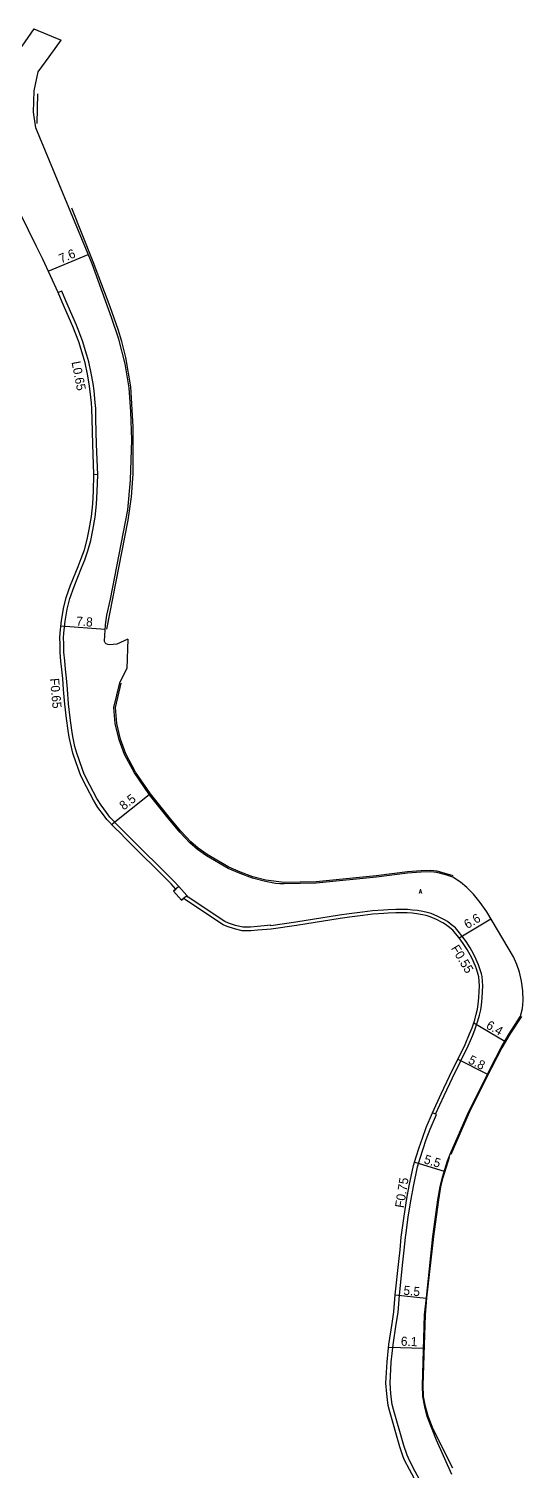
# Model space of a CAD drawing. Header units: metres. Extents: x -28002 to -25600, y -78000 to -76200.
# Drawn here: x -26983.9 to -26896.7, y -77122.3 to -76868.1 of the extents above; entities that cross this region are included whole.
import ezdxf

# ---------------------------------------------------------------- set-up
doc = ezdxf.new("R2010")
doc.units = ezdxf.units.M
doc.header["$LTSCALE"] = 2.5
for name, color, linetype in [('側溝・桝', 7, 'Continuous'), ('幅員', 7, 'Continuous'), ('歩道・分離帯・安全施設', 7, 'Continuous'), ('舗装', 7, 'Continuous'), ('道路', 7, 'Continuous')]:
    doc.layers.add(name, color=color, linetype=linetype)
doc.styles.get("Standard").update_dxf_attribs({"font": ''})
doc.styles.add('YOKO_DECO', font='txt.shx', dxfattribs={"bigfont": 'extfont.shx'})
doc.styles.get('Standard').set_extended_font_data('@MS PGothic')

msp = doc.modelspace()

# ---------------------------------------------------------------- linework, layer by layer
at = {"layer": '側溝・桝'}
for points in [[(-26971.75, -76946.66), (-26971.94, -76941.28), (-26972.06, -76936.87), (-26972.11, -76934.99), (-26972.19, -76933.95), (-26972.4, -76931.89), (-26972.57, -76930.56), (-26972.91, -76928.79), (-26973.31, -76926.77), (-26973.66, -76925.57), (-26974.44, -76923.04), (-26975.49, -76920.28), (-26977.4, -76916), (-26978.09, -76914.29), (-26978.72, -76914.54)], [(-26957.48, -77019.26), (-26958.35, -77018.3), (-26966.42, -77010.27), (-26967.3, -77009.36), (-26968.23, -77008.46), (-26969.61, -77007.03), (-26970.18, -77006.22), (-26971.16, -77004.91), (-26971.92, -77003.71), (-26973.12, -77001.36), (-26974.13, -76999.45), (-26974.93, -76997.24), (-26975.52, -76995.54), (-26975.76, -76994.56), (-26976.13, -76992.78), (-26976.32, -76991.66), (-26976.59, -76989.53), (-26976.9, -76987.06), (-26977.1, -76984.43), (-26977.27, -76982.54), (-26977.43, -76980.93), (-26977.58, -76979.44), (-26977.7, -76977.94), (-26977.75, -76976.48), (-26977.77, -76975.39), (-26977.74, -76974.58), (-26977.48, -76972.46), (-26977.32, -76971.43), (-26977.14, -76970.36), (-26976.69, -76968.47), (-26975.93, -76966.35), (-26974.59, -76963.1), (-26974.04, -76961.68), (-26973.48, -76960.07), (-26972.97, -76958.25), (-26972.64, -76956.44), (-26972.22, -76954.15), (-26971.97, -76951.86), (-26971.86, -76949.6), (-26971.75, -76946.66), (-26972.41, -76946.64)], [(-26912.2, -77059.35), (-26910.67, -77056.04), (-26909.2, -77052.94), (-26906.46, -77047.29), (-26905.64, -77045.41), (-26905.18, -77044.32), (-26904.72, -77042.91), (-26904.44, -77041.9), (-26904.23, -77040.98), (-26904.09, -77040.12), (-26903.97, -77038.86), (-26903.9, -77037.74), (-26903.87, -77036.75), (-26904, -77035.11), (-26904.08, -77034.62), (-26904.44, -77033.54), (-26904.61, -77033.05), (-26905.28, -77031.56), (-26905.8, -77030.58), (-26906.09, -77030.05), (-26906.82, -77028.95), (-26907.58, -77027.92), (-26908.2, -77027.13), (-26908.7, -77026.53), (-26909.59, -77025.79), (-26910.11, -77025.43), (-26910.62, -77025.11), (-26911.78, -77024.52), (-26912.95, -77024.02), (-26913.69, -77023.79), (-26914.41, -77023.65), (-26915.4, -77023.49), (-26916.23, -77023.38), (-26917.16, -77023.3), (-26918.15, -77023.27), (-26919.2, -77023.28), (-26920.55, -77023.35), (-26921.35, -77023.38), (-26923.28, -77023.54), (-26925.08, -77023.73), (-26927.43, -77024.05), (-26929.1, -77024.3), (-26936.8, -77025.51), (-26941.21, -77026.14), (-26941.21, -77026.07), (-26943.57, -77026.27), (-26944.8, -77026.4), (-26946.17, -77026.4), (-26947.44, -77026.08), (-26948.69, -77025.67), (-26949.35, -77025.39), (-26955.82, -77021.1), (-26956.07, -77020.82)], [(-26913.73, -77126.07), (-26916.12, -77121.67), (-26916.97, -77120), (-26917.18, -77119.48), (-26917.76, -77117.75), (-26919.6, -77111.41), (-26919.83, -77110.54), (-26919.94, -77109.64), (-26920.06, -77108.6), (-26920.22, -77106.76), (-26920, -77103.06), (-26919.66, -77100.03), (-26919.11, -77096.38), (-26918.79, -77094.3), (-26918.53, -77091.27), (-26917.94, -77085.42), (-26917.7, -77083.33), (-26917.49, -77081.1), (-26917.34, -77079.87), (-26917, -77077.46), (-26916.5, -77074.32), (-26916.1, -77072.11), (-26915.35, -77068.62), (-26914.89, -77067.1), (-26914.39, -77065.44), (-26913.82, -77063.85), (-26913.14, -77062), (-26912.05, -77059.41), (-26912.74, -77059.12)]]:
    msp.add_lwpolyline(points, dxfattribs=at)
msp.add_lwpolyline([(-26956.07, -77020.82), (-26957.48, -77019.26), (-26958.4, -77020.08), (-26956.98, -77021.65)], close=True, dxfattribs=at)
at = {"layer": '幅員'}
for points in [[(-26980.47, -76910.76), (-26973.42, -76907.84)], [(-26978.25, -76973.28), (-26970.45, -76973.86)], [(-26969.32, -77008.28), (-26962.68, -77003)], [(-26908.05, -77028.28), (-26902.42, -77024.93)], [(-26905.46, -77043.27), (-26899.96, -77046.47)], [(-26908.27, -77049.66), (-26903.04, -77052.28)], [(-26915.87, -77067.79), (-26910.65, -77069.41)], [(-26919.29, -77091.2), (-26913.82, -77091.78)], [(-26920.45, -77100.42), (-26914.31, -77100.6)]]:
    msp.add_lwpolyline(points, dxfattribs=at)
at = {"layer": '歩道・分離帯・安全施設'}
for points in [[(-26982.36, -76879.51), (-26982.47, -76884.79)], [(-26970.13, -76973.86), (-26966.39, -76954.65), (-26965.79, -76950.54), (-26965.52, -76946.48), (-26965.48, -76941.84), (-26965.52, -76938.23), (-26965.94, -76931.18), (-26966.79, -76926.02), (-26967.51, -76923.21), (-26968.17, -76921.06), (-26969.55, -76917.09), (-26972.56, -76909.13), (-26976.31, -76899.66)], [(-26909.09, -77017.35), (-26911.92, -77016.51), (-26913.01, -77016.4), (-26914.73, -77016.46), (-26917.16, -77016.65), (-26922.64, -77017.34), (-26933.24, -77018.4), (-26938.89, -77018.52), (-26942.14, -77018.09), (-26944.4, -77017.51), (-26946.56, -77016.73), (-26948.64, -77015.82), (-26952.46, -77013.62), (-26954.02, -77012.5), (-26955.33, -77011.34), (-26957.08, -77009.49), (-26959.16, -77007.03), (-26962.42, -77002.92), (-26965.07, -76999.07), (-26966.78, -76995.87), (-26967.76, -76993.29), (-26968.41, -76990.49), (-26968.64, -76987.7), (-26967.61, -76983.42)], [(-26897.06, -77042.15), (-26899.08, -77045.26), (-26900.49, -77047.68), (-26902.34, -77051.22), (-26906.27, -77059.08), (-26909.49, -77066.46)], [(-26909.17, -77121.75), (-26912.64, -77114.85), (-26913.52, -77112.57), (-26913.97, -77110.9), (-26914.3, -77109.09), (-26914.36, -77107.16), (-26913.98, -77094.71), (-26913.7, -77091.71), (-26912.5, -77080.92), (-26911.64, -77074.47), (-26911.26, -77072.18), (-26910.83, -77070.5), (-26909.72, -77066.91)]]:
    msp.add_lwpolyline(points, dxfattribs=at)
at = {"layer": '道路', "flags": 128}
for points in [[(-26983.02, -76868.08), (-26985.11, -76871.15), (-26988.01, -76874.4), (-26990.51, -76875.89), (-26992, -76876.11)], [(-26982.67, -76885.51), (-26983.1, -76882.77), (-26982.93, -76879), (-26982.28, -76875.67), (-26980.32, -76873.01), (-26978.17, -76870.08)]]:
    msp.add_lwpolyline(points, dxfattribs=at)
at = {"layer": '道路'}
for points in [[(-26983.02, -76868.08), (-26978.17, -76870.08)], [(-26966.45, -76975.65), (-26968.4, -76976.5), (-26969.03, -76976.61), (-26969.6, -76976.65), (-26970, -76976.6), (-26970.26, -76976.48), (-26970.35, -76976.39), (-26970.44, -76976.29), (-26970.5, -76976.17), (-26970.53, -76976.06), (-26970.54, -76975.94), (-26970.41, -76973.11), (-26970.17, -76971.44), (-26969.49, -76968.58), (-26966.45, -76952.87), (-26965.96, -76947.64), (-26965.74, -76940.5), (-26965.89, -76935.57), (-26966.22, -76931.34), (-26966.93, -76927.12), (-26968.04, -76922.79), (-26969.33, -76918.95), (-26972.74, -76909.49), (-26982.67, -76885.51)], [(-26914.38, -77126.44), (-26916.78, -77122.01), (-26917.64, -77120.31), (-26917.88, -77119.75), (-26918.47, -77117.97), (-26920.32, -77111.61), (-26920.57, -77110.68), (-26920.68, -77109.73), (-26920.81, -77108.67), (-26920.97, -77106.76), (-26920.74, -77102.99), (-26920.4, -77099.93), (-26919.84, -77096.27), (-26919.53, -77094.21), (-26919.29, -77091.2), (-26918.68, -77085.34), (-26918.44, -77083.26), (-26918.23, -77081.02), (-26918.08, -77079.78), (-26917.73, -77077.35), (-26917.24, -77074.2), (-26916.83, -77071.97), (-26916.07, -77068.42), (-26915.6, -77066.89), (-26915.09, -77065.21), (-26914.52, -77063.6), (-26913.84, -77061.72), (-26912.74, -77059.12), (-26911.2, -77055.79), (-26909.73, -77052.68), (-26907, -77047.05), (-26906.18, -77045.18), (-26905.73, -77044.12), (-26905.29, -77042.74), (-26905.01, -77041.76), (-26904.81, -77040.87), (-26904.67, -77040.04), (-26904.55, -77038.81), (-26904.48, -77037.72), (-26904.46, -77036.76), (-26904.58, -77035.18), (-26904.65, -77034.76), (-26905, -77033.73), (-26905.15, -77033.26), (-26905.81, -77031.82), (-26906.32, -77030.86), (-26906.6, -77030.35), (-26907.3, -77029.28), (-26908.05, -77028.28), (-26908.65, -77027.5), (-26909.12, -77026.95), (-26909.94, -77026.26), (-26910.43, -77025.92), (-26910.91, -77025.62), (-26912.02, -77025.05), (-26913.15, -77024.57), (-26913.83, -77024.36), (-26914.51, -77024.23), (-26915.49, -77024.07), (-26916.29, -77023.96), (-26917.19, -77023.89), (-26918.16, -77023.86), (-26919.18, -77023.87), (-26920.53, -77023.94), (-26921.32, -77023.97), (-26923.23, -77024.13), (-26925.01, -77024.32), (-26927.35, -77024.64), (-26929.01, -77024.89), (-26936.71, -77026.09), (-26941.16, -77026.73), (-26943.51, -77026.92), (-26944.77, -77027.06), (-26946.26, -77027.06), (-26947.63, -77026.71), (-26948.92, -77026.28), (-26949.66, -77025.97), (-26956.25, -77021.6), (-26956.56, -77021.26), (-26956.98, -77021.65), (-26958.4, -77020.08), (-26957.97, -77019.7), (-26958.82, -77018.75), (-26966.89, -77010.73), (-26967.76, -77009.83), (-26968.7, -77008.93), (-26970.12, -77007.45), (-26970.71, -77006.61), (-26971.71, -77005.29), (-26972.49, -77004.04), (-26973.71, -77001.67), (-26974.74, -76999.71), (-26975.55, -76997.46), (-26976.15, -76995.72), (-26976.4, -76994.7), (-26976.78, -76992.89), (-26976.98, -76991.76), (-26977.24, -76989.62), (-26977.55, -76987.12), (-26977.76, -76984.49), (-26977.93, -76982.59), (-26978.08, -76981), (-26978.24, -76979.52), (-26978.36, -76977.97), (-26978.4, -76976.5), (-26978.43, -76975.39), (-26978.4, -76974.53), (-26978.14, -76972.37), (-26977.96, -76971.33), (-26977.79, -76970.25), (-26977.32, -76968.28), (-26976.54, -76966.1), (-26975.2, -76962.85), (-26974.66, -76961.45), (-26974.11, -76959.87), (-26973.61, -76958.1), (-26973.29, -76956.32), (-26972.87, -76954.05), (-26972.63, -76951.81), (-26972.52, -76949.57), (-26972.41, -76946.64), (-26972.62, -76941.3), (-26972.73, -76936.88), (-26972.79, -76935.02), (-26972.87, -76934.01), (-26973.08, -76931.97), (-26973.24, -76930.67), (-26973.57, -76928.92), (-26973.97, -76926.93), (-26974.31, -76925.76), (-26975.08, -76923.26), (-26976.12, -76920.54), (-26978.03, -76916.27), (-26978.72, -76914.54), (-26981.43, -76908.68), (-26982.59, -76906.3), (-26985.33, -76900.79)], [(-26966.45, -76975.65), (-26966.61, -76980.83)], [(-26909.3, -77122.86), (-26912.05, -77116.81), (-26913.66, -77112.62), (-26914.11, -77110.94), (-26914.45, -77109.1), (-26914.51, -77107.16), (-26914.13, -77094.7), (-26913.81, -77091.7), (-26912.65, -77080.9), (-26911.79, -77074.45), (-26911.4, -77072.15), (-26910.98, -77070.46), (-26910.1, -77067.61), (-26909.63, -77066.4), (-26906.41, -77059.02), (-26902.47, -77051.15), (-26900.62, -77047.61), (-26899.21, -77045.18), (-26897.19, -77042.06), (-26896.85, -77040.73), (-26896.75, -77039.35), (-26896.81, -77037.6), (-26897.05, -77035.94), (-26897.39, -77034.32), (-26897.85, -77032.98), (-26898.45, -77031.61), (-26903.16, -77023.68), (-26904.35, -77022.05), (-26905.51, -77020.61), (-26906.66, -77019.42), (-26907.78, -77018.47), (-26909.16, -77017.59), (-26910.37, -77017.16), (-26911.96, -77016.76), (-26913.02, -77016.65), (-26914.72, -77016.71), (-26917.14, -77016.9), (-26922.61, -77017.59), (-26933.22, -77018.65), (-26938.91, -77018.77), (-26939.66, -77018.75), (-26940.42, -77018.69), (-26941.27, -77018.54), (-26942.18, -77018.34), (-26944.47, -77017.75), (-26946.65, -77016.96), (-26948.75, -77016.05), (-26952.59, -77013.83), (-26954.18, -77012.7), (-26955.51, -77011.52), (-26957.27, -77009.66), (-26959.36, -77007.19), (-26962.62, -77003.07), (-26965.28, -76999.2), (-26967.01, -76995.97), (-26968, -76993.36), (-26968.65, -76990.53), (-26968.9, -76987.68), (-26967.85, -76983.36), (-26966.61, -76980.83)]]:
    msp.add_lwpolyline(points, dxfattribs=at)

# ---------------------------------------------------------------- texts
at = {"layer": '側溝・桝'}
for s, rotation, p in [('L0.65', 281, (-26976.38, -76926.81)), ('F0.65', 275, (-26980.17, -76982.59)), ('F0.55', 301, (-26909.52, -77030.12)), ('F0.75', 81, (-26917.78, -77075.96))]:
    msp.add_text(s, height=1.6, rotation=rotation, dxfattribs=at).set_placement(p)
at = {"layer": '幅員'}
for s, rotation, p in [('7.6', 23, (-26978.19, -76909.41)), ('7.8', 356, (-26975.59, -76973.24)), ('8.5', 38, (-26967.16, -77005.86)), ('6.6', 31, (-26906.58, -77026.76)), ('6.4', 330, (-26903.42, -77044.13)), ('5.8', 333, (-26906.57, -77050.3)), ('5.5', 343, (-26914.36, -77067.98)), ('5.5', 354, (-26917.91, -77091.16)), ('6.1', 358, (-26918.33, -77100.16))]:
    msp.add_text(s, height=1.6, rotation=rotation, dxfattribs=at).set_placement(p)
at = {"layer": '舗装', "style": 'YOKO_DECO'}
msp.add_text('A', height=0.75, dxfattribs=at).set_placement((-26915.14, -77020.47, 847.75))

doc.saveas('drawing.dxf')
